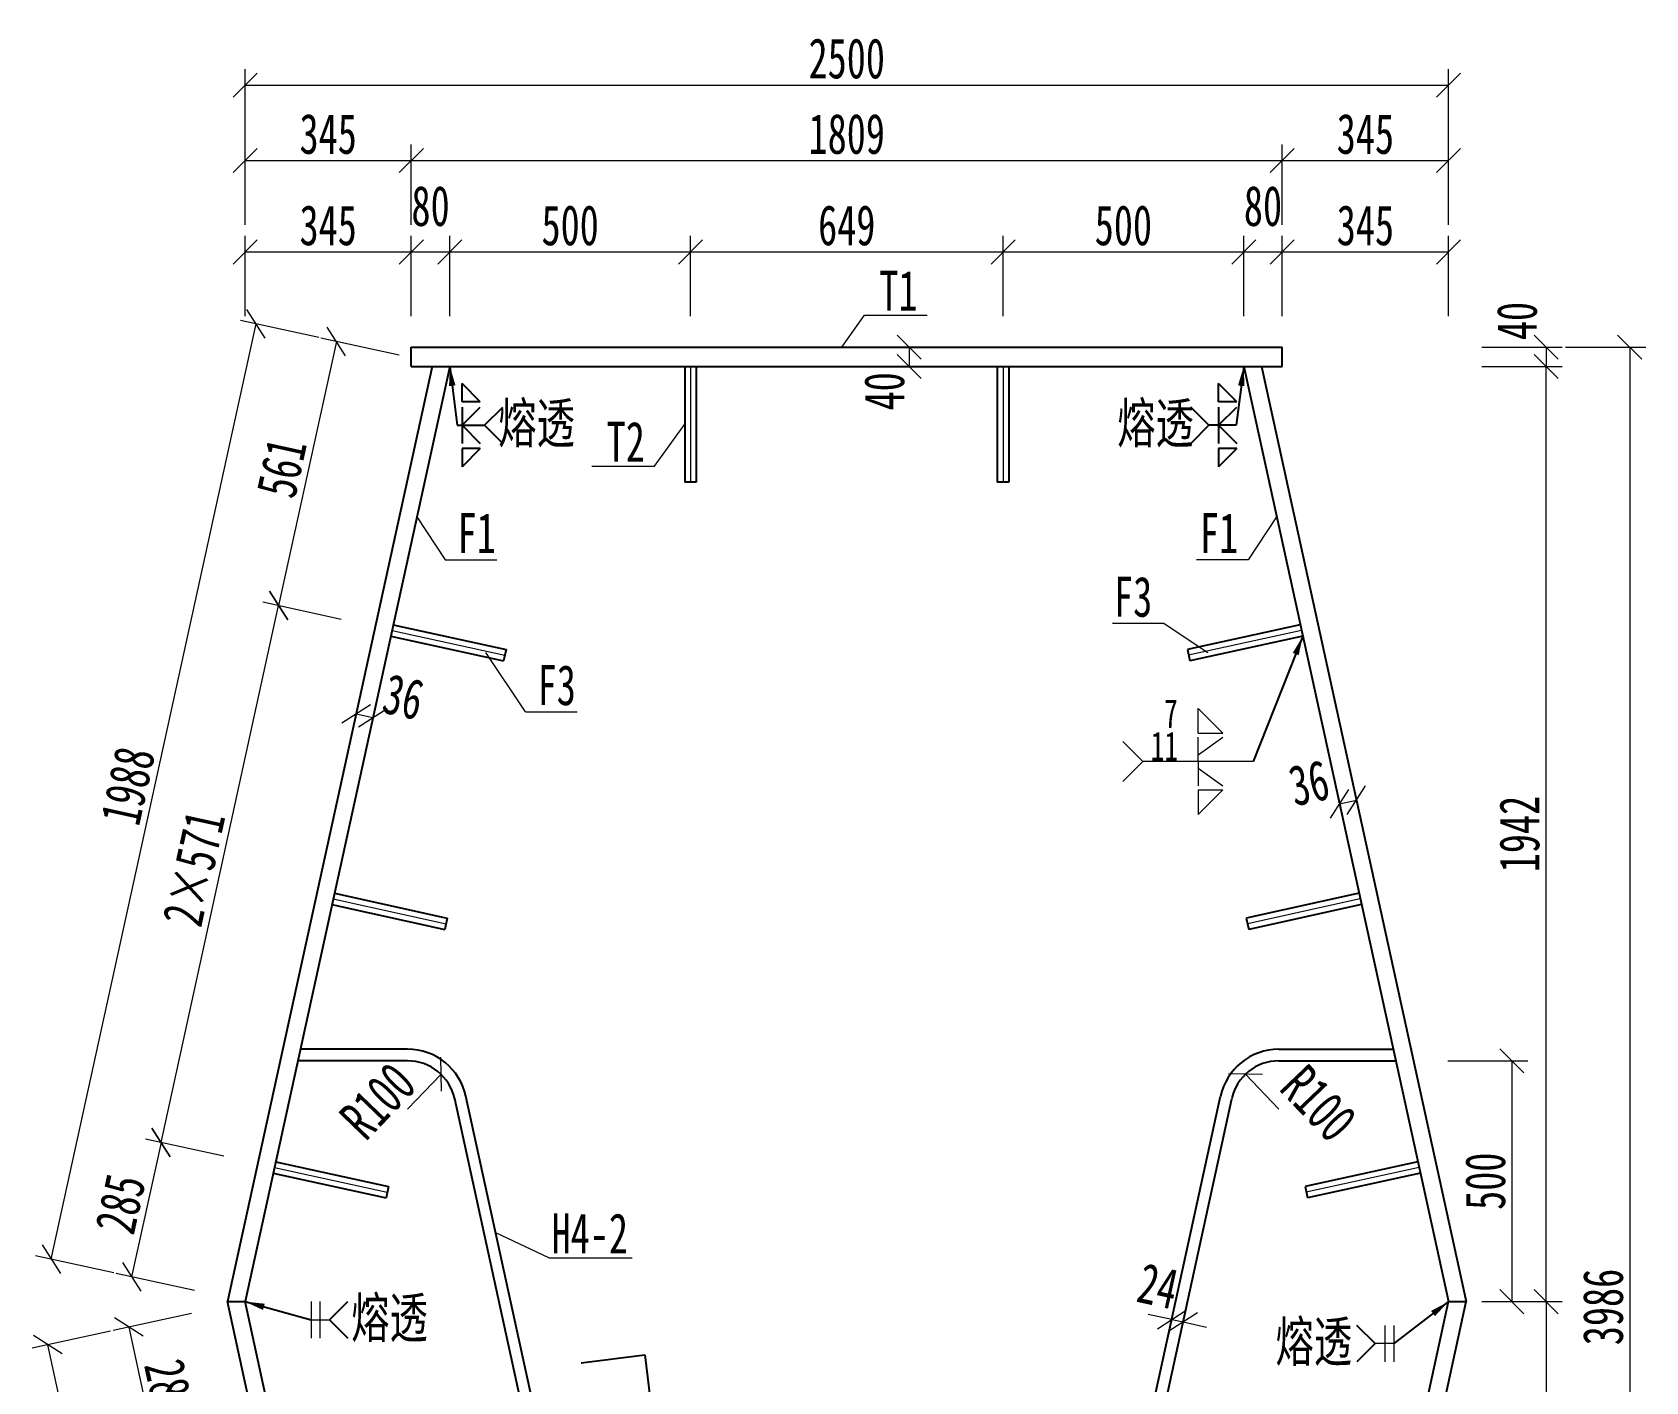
# Model space of a CAD drawing. Header units: millimetres. Extents: x -411717 to -116098, y 0 to 693159.
# Drawn here: x -170543 to -167191, y 363493 to 366294 of the extents above; entities that cross this region are included whole.
import ezdxf

# ---------------------------------------------------------------- set-up
doc = ezdxf.new("R2010")
doc.units = ezdxf.units.MM
doc.header["$LTSCALE"] = 2
doc.header["$PDMODE"] = 3
doc.header["$PDSIZE"] = -10
doc.layers.get('Defpoints').update_dxf_attribs({"color": 8, "lineweight": 9})
doc.layers.add('dim', color=3, linetype='Continuous')
doc.layers.add('焊缝', color=7, linetype='Continuous')
for name, color, linetype, lineweight in [('标注', 4, 'Continuous', 13), ('横隔板', 6, 'Continuous', 25), ('细实线', 4, 'Continuous', 15), ('钢板粗线', 1, 'Continuous', 25)]:
    doc.layers.add(name, color=color, linetype=linetype, lineweight=lineweight)
doc.styles.add('111', font='仿宋_GB2312.ttf', dxfattribs={"width": 0.7})
doc.styles.get("Standard").update_dxf_attribs({"font": '仿宋_GB2312.ttf'})
doc.dimstyles.new('200', dxfattribs={"dimscale": 0, "dimtxt": 2.5, "dimasz": 1.5, "dimexe": 1, "dimexo": 1, "dimgap": 0.4, "dimtad": 1, "dimdec": 0, "dimdsep": 46, "dimtxsty": '111', "dimblk": 'OBLIQUE', "dimcen": 0, "dimclrd": 256, "dimclre": 256, "dimclrt": 256, "dimadec": 1, "dimazin": 2, "dimtfac": 1, "dimtdec": 0, "dimtmove": 2, "dimatfit": 3, "dimfxl": 4, "dimfxlon": 1, "dimtolj": 1, "dimlwd": -1, "dimlwe": -1, "dimarcsym": 0})
doc.dimstyles.new('MSteel_1.0_1.0', dxfattribs={"dimtxt": 3, "dimasz": 1.2, "dimexe": 1, "dimexo": 1, "dimgap": 1, "dimtad": 3, "dimtoh": 1, "dimdec": 0, "dimzin": 0, "dimdsep": 46, "dimtxsty": 'Standard', "dimblk": 'ARCHTICK', "dimcen": 0.09, "dimclrd": 3, "dimclre": 3, "dimadec": 0, "dimazin": 0, "dimtfac": 1, "dimtdec": 4, "dimtofl": 0, "dimtmove": 0, "dimatfit": 3, "dimfxl": 1, "dimtolj": 1, "dimtzin": 0, "dimarcsym": 0})

# ---------------------------------------------------------------- blocks, each defined once
blk = doc.blocks.new('_Oblique')
at = {"color": 0, "linetype": 'ByBlock', "lineweight": -2}
blk.add_line((-0.5, -0.5), (0.5, 0.5), dxfattribs=at)
blk = doc.blocks.new('*D189')
at = {"layer": 'Defpoints', "color": 0, "transparency": 16777216}
for p in [(-169859.1, 364929.8), (-169823.9, 364922.1), (-169870.2, 364879)]:
    blk.add_point(p, dxfattribs=at)
at = {"layer": '标注', "transparency": 16777216}
for p, q in [((-169866.2, 364897.2), (-169877.4, 364846.4)), ((-169831.1, 364889.5), (-169842.2, 364838.7)), ((-169835.1, 364871.3), (-169870.2, 364879))]:
    blk.add_line(p, q, dxfattribs=at)
at = {"layer": '标注', "transparency": 16777216, "xscale": 49.99999999999991, "yscale": 49.99999999999991, "zscale": 49.99999999999991}
for p, rotation in [((-169870.2, 364879), 167.6437128346999), ((-169835.1, 364871.3), 347.6437128346999)]:
    blk.add_blockref('_Oblique', p, dxfattribs=dict(at, rotation=rotation))
at = {"layer": '标注', "transparency": 16777216, "insert": (-169771.9, 364914.4), "char_height": 83.33, "attachment_point": 5, "rotation": 347.6437, "style": '111'}
blk.add_mtext('\\A1;36', dxfattribs=at)
blk = doc.blocks.new('*D190')
at = {"layer": 'Defpoints', "color": 0, "transparency": 16777216}
for p in [(-168770.1, 365640.7), (-168770.1, 365600.7), (-168721.1, 365600.7)]:
    blk.add_point(p, dxfattribs=at)
at = {"layer": '标注', "transparency": 16777216}
for p, q in [((-168736.7, 365640.7), (-168687.8, 365640.7)), ((-168721.1, 365640.7), (-168721.1, 365600.7)), ((-168736.7, 365600.7), (-168687.8, 365600.7))]:
    blk.add_line(p, q, dxfattribs=at)
at = {"layer": '标注', "transparency": 16777216, "xscale": 49.99999999999991, "yscale": 49.99999999999991, "zscale": 49.99999999999991}
for p, rotation in [((-168721.1, 365640.7), 90), ((-168721.1, 365600.7), 270)]:
    blk.add_blockref('_Oblique', p, dxfattribs=dict(at, rotation=rotation))
at = {"layer": '标注', "transparency": 16777216, "insert": (-168772.4, 365549), "char_height": 83.33, "attachment_point": 5, "rotation": 90, "style": '111'}
blk.add_mtext('\\A1;40', dxfattribs=at)
blk = doc.blocks.new('*D543')
at = {"layer": 'Defpoints', "color": 0, "transparency": 16777216}
for p in [(-167838.2, 364743.3), (-167803.1, 364751), (-167791.9, 364700.3)]:
    blk.add_point(p, dxfattribs=at)
at = {"layer": '标注', "transparency": 16777216}
for p, q in [((-167831.1, 364710.8), (-167820, 364660)), ((-167827.1, 364692.6), (-167791.9, 364700.3)), ((-167795.9, 364718.5), (-167784.8, 364667.7))]:
    blk.add_line(p, q, dxfattribs=at)
at = {"layer": '标注', "transparency": 16777216, "xscale": 49.99999999999991, "yscale": 49.99999999999991, "zscale": 49.99999999999991}
for p, rotation in [((-167827.1, 364692.6), 192.3562871653001), ((-167791.9, 364700.3), 12.35628716530011)]:
    blk.add_blockref('_Oblique', p, dxfattribs=dict(at, rotation=rotation))
at = {"layer": '标注', "transparency": 16777216, "insert": (-167890.3, 364735.6), "char_height": 83.33, "attachment_point": 5, "rotation": 12.3563, "style": '111'}
blk.add_mtext('\\A1;36', dxfattribs=at)
blk = doc.blocks.new('*D544')
at = {"layer": 'Defpoints', "color": 0, "transparency": 16777216}
for p in [(-169755.3, 365838.3), (-169755.3, 365600.7), (-170100.7, 363658.9)]:
    blk.add_point(p, dxfattribs=at)
at = {"layer": '标注', "transparency": 16777216}
for p, q in [((-170100.7, 365705), (-170100.7, 365871.7)), ((-169755.3, 365705), (-169755.3, 365871.7)), ((-170100.7, 365838.3), (-169755.3, 365838.3))]:
    blk.add_line(p, q, dxfattribs=at)
at = {"layer": '标注', "transparency": 16777216, "xscale": 49.99999999999991, "yscale": 49.99999999999991, "zscale": 49.99999999999991, "rotation": 180}
blk.add_blockref('_Oblique', (-170100.7, 365838.3), dxfattribs=at)
at = {"layer": '标注', "transparency": 16777216, "xscale": 49.99999999999991, "yscale": 49.99999999999991, "zscale": 49.99999999999991}
blk.add_blockref('_Oblique', (-169755.3, 365838.3), dxfattribs=at)
at = {"layer": '标注', "transparency": 16777216, "insert": (-169928, 365893.3), "char_height": 83.33, "attachment_point": 5, "style": '111'}
blk.add_mtext('\\A1;345', dxfattribs=at)
blk = doc.blocks.new('*D545')
at = {"layer": 'Defpoints', "color": 0, "transparency": 16777216}
for p in [(-169675.3, 365838.3), (-169755.3, 365600.7), (-169675.3, 365600.7)]:
    blk.add_point(p, dxfattribs=at)
at = {"layer": '标注', "transparency": 16777216}
for p, q in [((-169755.3, 365705), (-169755.3, 365871.7)), ((-169675.3, 365705), (-169675.3, 365871.7)), ((-169755.3, 365838.3), (-169675.3, 365838.3))]:
    blk.add_line(p, q, dxfattribs=at)
at = {"layer": '标注', "transparency": 16777216, "xscale": 49.99999999999991, "yscale": 49.99999999999991, "zscale": 49.99999999999991, "rotation": 180}
blk.add_blockref('_Oblique', (-169755.3, 365838.3), dxfattribs=at)
at = {"layer": '标注', "transparency": 16777216, "xscale": 49.99999999999991, "yscale": 49.99999999999991, "zscale": 49.99999999999991}
blk.add_blockref('_Oblique', (-169675.3, 365838.3), dxfattribs=at)
at = {"layer": '标注', "transparency": 16777216, "insert": (-169715.3, 365933.3), "char_height": 83.33, "attachment_point": 5, "style": '111'}
blk.add_mtext('\\A1;80', dxfattribs=at)
blk = doc.blocks.new('*D546')
at = {"layer": 'Defpoints', "color": 0, "transparency": 16777216}
for p in [(-169175.3, 365838.3), (-169675.3, 365600.7), (-169175.3, 365600.7)]:
    blk.add_point(p, dxfattribs=at)
at = {"layer": '标注', "transparency": 16777216}
for p, q in [((-169675.3, 365705), (-169675.3, 365871.7)), ((-169175.3, 365705), (-169175.3, 365871.7)), ((-169675.3, 365838.3), (-169175.3, 365838.3))]:
    blk.add_line(p, q, dxfattribs=at)
at = {"layer": '标注', "transparency": 16777216, "xscale": 49.99999999999991, "yscale": 49.99999999999991, "zscale": 49.99999999999991, "rotation": 180}
blk.add_blockref('_Oblique', (-169675.3, 365838.3), dxfattribs=at)
at = {"layer": '标注', "transparency": 16777216, "xscale": 49.99999999999991, "yscale": 49.99999999999991, "zscale": 49.99999999999991}
blk.add_blockref('_Oblique', (-169175.3, 365838.3), dxfattribs=at)
at = {"layer": '标注', "transparency": 16777216, "insert": (-169425.3, 365893.3), "char_height": 83.33, "attachment_point": 5, "style": '111'}
blk.add_mtext('\\A1;500', dxfattribs=at)
blk = doc.blocks.new('*D547')
at = {"layer": 'Defpoints', "color": 0, "transparency": 16777216}
for p in [(-168526, 365838.3), (-169175.3, 365600.7), (-168526, 365600.7)]:
    blk.add_point(p, dxfattribs=at)
at = {"layer": '标注', "transparency": 16777216}
for p, q in [((-169175.3, 365705), (-169175.3, 365871.7)), ((-168526, 365705), (-168526, 365871.7)), ((-169175.3, 365838.3), (-168526, 365838.3))]:
    blk.add_line(p, q, dxfattribs=at)
at = {"layer": '标注', "transparency": 16777216, "xscale": 49.99999999999991, "yscale": 49.99999999999991, "zscale": 49.99999999999991, "rotation": 180}
blk.add_blockref('_Oblique', (-169175.3, 365838.3), dxfattribs=at)
at = {"layer": '标注', "transparency": 16777216, "xscale": 49.99999999999991, "yscale": 49.99999999999991, "zscale": 49.99999999999991}
blk.add_blockref('_Oblique', (-168526, 365838.3), dxfattribs=at)
at = {"layer": '标注', "transparency": 16777216, "insert": (-168850.7, 365893.3), "char_height": 83.33, "attachment_point": 5, "style": '111'}
blk.add_mtext('\\A1;649', dxfattribs=at)
blk = doc.blocks.new('*D548')
at = {"layer": 'Defpoints', "color": 0, "transparency": 16777216}
for p in [(-168026, 365838.3), (-168526, 365600.7), (-168026, 365600.7)]:
    blk.add_point(p, dxfattribs=at)
at = {"layer": '标注', "transparency": 16777216}
for p, q in [((-168526, 365705), (-168526, 365871.7)), ((-168026, 365705), (-168026, 365871.7)), ((-168526, 365838.3), (-168026, 365838.3))]:
    blk.add_line(p, q, dxfattribs=at)
at = {"layer": '标注', "transparency": 16777216, "xscale": 49.99999999999991, "yscale": 49.99999999999991, "zscale": 49.99999999999991, "rotation": 180}
blk.add_blockref('_Oblique', (-168526, 365838.3), dxfattribs=at)
at = {"layer": '标注', "transparency": 16777216, "xscale": 49.99999999999991, "yscale": 49.99999999999991, "zscale": 49.99999999999991}
blk.add_blockref('_Oblique', (-168026, 365838.3), dxfattribs=at)
at = {"layer": '标注', "transparency": 16777216, "insert": (-168276, 365893.3), "char_height": 83.33, "attachment_point": 5, "style": '111'}
blk.add_mtext('\\A1;500', dxfattribs=at)
blk = doc.blocks.new('*D549')
at = {"layer": 'Defpoints', "color": 0, "transparency": 16777216}
for p in [(-167946, 365838.3), (-168026, 365600.7), (-167946, 365600.7)]:
    blk.add_point(p, dxfattribs=at)
at = {"layer": '标注', "transparency": 16777216}
for p, q in [((-168026, 365705), (-168026, 365871.7)), ((-167946, 365705), (-167946, 365871.7)), ((-168026, 365838.3), (-167946, 365838.3))]:
    blk.add_line(p, q, dxfattribs=at)
at = {"layer": '标注', "transparency": 16777216, "xscale": 49.99999999999991, "yscale": 49.99999999999991, "zscale": 49.99999999999991, "rotation": 180}
blk.add_blockref('_Oblique', (-168026, 365838.3), dxfattribs=at)
at = {"layer": '标注', "transparency": 16777216, "xscale": 49.99999999999991, "yscale": 49.99999999999991, "zscale": 49.99999999999991}
blk.add_blockref('_Oblique', (-167946, 365838.3), dxfattribs=at)
at = {"layer": '标注', "transparency": 16777216, "insert": (-167986, 365933.3), "char_height": 83.33, "attachment_point": 5, "style": '111'}
blk.add_mtext('\\A1;80', dxfattribs=at)
blk = doc.blocks.new('*D550')
at = {"layer": 'Defpoints', "color": 0, "transparency": 16777216}
for p in [(-167600.7, 365838.3), (-167946, 365600.7), (-167600.7, 363658.9)]:
    blk.add_point(p, dxfattribs=at)
at = {"layer": '标注', "transparency": 16777216}
for p, q in [((-167946, 365705), (-167946, 365871.7)), ((-167600.7, 365705), (-167600.7, 365871.7)), ((-167946, 365838.3), (-167600.7, 365838.3))]:
    blk.add_line(p, q, dxfattribs=at)
at = {"layer": '标注', "transparency": 16777216, "xscale": 49.99999999999991, "yscale": 49.99999999999991, "zscale": 49.99999999999991, "rotation": 180}
blk.add_blockref('_Oblique', (-167946, 365838.3), dxfattribs=at)
at = {"layer": '标注', "transparency": 16777216, "xscale": 49.99999999999991, "yscale": 49.99999999999991, "zscale": 49.99999999999991}
blk.add_blockref('_Oblique', (-167600.7, 365838.3), dxfattribs=at)
at = {"layer": '标注', "transparency": 16777216, "insert": (-167773.3, 365893.3), "char_height": 83.33, "attachment_point": 5, "style": '111'}
blk.add_mtext('\\A1;345', dxfattribs=at)
blk = doc.blocks.new('*D551')
at = {"layer": 'Defpoints', "color": 0, "transparency": 16777216}
for p in [(-167946, 366028), (-169755.3, 365640.7), (-167946, 365640.7)]:
    blk.add_point(p, dxfattribs=at)
at = {"layer": '标注', "transparency": 16777216}
for p, q in [((-169755.3, 365894.6), (-169755.3, 366061.3)), ((-167946, 365894.6), (-167946, 366061.3)), ((-169755.3, 366028), (-167946, 366028))]:
    blk.add_line(p, q, dxfattribs=at)
at = {"layer": '标注', "transparency": 16777216, "xscale": 49.99999999999991, "yscale": 49.99999999999991, "zscale": 49.99999999999991, "rotation": 180}
blk.add_blockref('_Oblique', (-169755.3, 366028), dxfattribs=at)
at = {"layer": '标注', "transparency": 16777216, "xscale": 49.99999999999991, "yscale": 49.99999999999991, "zscale": 49.99999999999991}
blk.add_blockref('_Oblique', (-167946, 366028), dxfattribs=at)
at = {"layer": '标注', "transparency": 16777216, "insert": (-168850.7, 366083), "char_height": 83.33, "attachment_point": 5, "style": '111'}
blk.add_mtext('\\A1;1809', dxfattribs=at)
blk = doc.blocks.new('*D552')
at = {"layer": 'Defpoints', "color": 0, "transparency": 16777216}
for p in [(-167600.7, 366184.7), (-170100.7, 363658.9), (-167600.7, 363658.9)]:
    blk.add_point(p, dxfattribs=at)
at = {"layer": '标注', "transparency": 16777216}
for p, q in [((-170100.7, 366051.4), (-170100.7, 366218.1)), ((-167600.7, 366051.4), (-167600.7, 366218.1)), ((-170100.7, 366184.7), (-167600.7, 366184.7))]:
    blk.add_line(p, q, dxfattribs=at)
at = {"layer": '标注', "transparency": 16777216, "xscale": 49.99999999999991, "yscale": 49.99999999999991, "zscale": 49.99999999999991, "rotation": 180}
blk.add_blockref('_Oblique', (-170100.7, 366184.7), dxfattribs=at)
at = {"layer": '标注', "transparency": 16777216, "xscale": 49.99999999999991, "yscale": 49.99999999999991, "zscale": 49.99999999999991}
blk.add_blockref('_Oblique', (-167600.7, 366184.7), dxfattribs=at)
at = {"layer": '标注', "transparency": 16777216, "insert": (-168850.7, 366239.7), "char_height": 83.33, "attachment_point": 5, "style": '111'}
blk.add_mtext('\\A1;2500', dxfattribs=at)
blk = doc.blocks.new('*D553')
at = {"layer": 'Defpoints', "color": 0, "transparency": 16777216}
for p in [(-169755.3, 366028), (-169755.3, 365790.4), (-170100.7, 363848.5)]:
    blk.add_point(p, dxfattribs=at)
at = {"layer": '标注', "transparency": 16777216}
for p, q in [((-170100.7, 365894.6), (-170100.7, 366061.3)), ((-169755.3, 365894.6), (-169755.3, 366061.3)), ((-170100.7, 366028), (-169755.3, 366028))]:
    blk.add_line(p, q, dxfattribs=at)
at = {"layer": '标注', "transparency": 16777216, "xscale": 49.99999999999991, "yscale": 49.99999999999991, "zscale": 49.99999999999991, "rotation": 180}
blk.add_blockref('_Oblique', (-170100.7, 366028), dxfattribs=at)
at = {"layer": '标注', "transparency": 16777216, "xscale": 49.99999999999991, "yscale": 49.99999999999991, "zscale": 49.99999999999991}
blk.add_blockref('_Oblique', (-169755.3, 366028), dxfattribs=at)
at = {"layer": '标注', "transparency": 16777216, "insert": (-169928, 366083), "char_height": 83.33, "attachment_point": 5, "style": '111'}
blk.add_mtext('\\A1;345', dxfattribs=at)
blk = doc.blocks.new('*D554')
at = {"layer": 'Defpoints', "color": 0, "transparency": 16777216}
for p in [(-169675.3, 365600.7), (-170031, 365104), (-169795.4, 365052.3)]:
    blk.add_point(p, dxfattribs=at)
at = {"layer": '标注', "transparency": 16777216}
for p, q in [((-169910.9, 365652.4), (-170031, 365104)), ((-169780.6, 365623.8), (-169943.4, 365659.5)), ((-169900.8, 365075.4), (-170063.6, 365111.1))]:
    blk.add_line(p, q, dxfattribs=at)
at = {"layer": '标注', "transparency": 16777216, "xscale": 49.99999999999991, "yscale": 49.99999999999991, "zscale": 49.99999999999991}
for p, rotation in [((-169910.9, 365652.4), 77.64371283470497), ((-170031, 365104), 257.643712834705)]:
    blk.add_blockref('_Oblique', p, dxfattribs=dict(at, rotation=rotation))
at = {"layer": '标注', "transparency": 16777216, "insert": (-170024.7, 365389.9), "char_height": 83.33, "attachment_point": 5, "rotation": 77.6437, "style": '111'}
blk.add_mtext('\\A1;561', dxfattribs=at)
blk = doc.blocks.new('*D555')
at = {"layer": 'Defpoints', "color": 0, "transparency": 16777216}
for p in [(-170031, 365104), (-169795.4, 365052.3), (-170039.6, 363937.6)]:
    blk.add_point(p, dxfattribs=at)
at = {"layer": '标注', "transparency": 16777216}
for p, q in [((-170275.2, 363989.2), (-170031, 365104)), ((-169900.8, 365075.4), (-170063.6, 365111.1)), ((-170145, 363960.7), (-170307.8, 363996.3))]:
    blk.add_line(p, q, dxfattribs=at)
at = {"layer": '标注', "transparency": 16777216, "xscale": 49.99999999999991, "yscale": 49.99999999999991, "zscale": 49.99999999999991}
for p, rotation in [((-170031, 365104), 77.64371283458323), ((-170275.2, 363989.2), 257.6437128345832)]:
    blk.add_blockref('_Oblique', p, dxfattribs=dict(at, rotation=rotation))
at = {"layer": '标注', "transparency": 16777216, "insert": (-170206.9, 364558.3), "char_height": 83.33, "attachment_point": 5, "rotation": 77.6437, "style": '111'}
blk.add_mtext('\\A1;2×571', dxfattribs=at)
blk = doc.blocks.new('*D556')
at = {"layer": 'Defpoints', "color": 0, "transparency": 16777216}
for p in [(-170039.6, 363937.6), (-170336.3, 363710.5), (-170100.7, 363658.9)]:
    blk.add_point(p, dxfattribs=at)
at = {"layer": '标注', "transparency": 16777216}
for p, q in [((-170275.2, 363989.2), (-170336.3, 363710.5)), ((-170145, 363960.7), (-170307.8, 363996.3)), ((-170206, 363682), (-170368.8, 363717.6))]:
    blk.add_line(p, q, dxfattribs=at)
at = {"layer": '标注', "transparency": 16777216, "xscale": 49.99999999999991, "yscale": 49.99999999999991, "zscale": 49.99999999999991}
for p, rotation in [((-170275.2, 363989.2), 77.64371283425956), ((-170336.3, 363710.5), 257.6437128342596)]:
    blk.add_blockref('_Oblique', p, dxfattribs=dict(at, rotation=rotation))
at = {"layer": '标注', "transparency": 16777216, "insert": (-170359.5, 363861.6), "char_height": 83.33, "attachment_point": 5, "rotation": 77.6437, "style": '111'}
blk.add_mtext('\\A1;285', dxfattribs=at)
blk = doc.blocks.new('*D557')
at = {"layer": 'Defpoints', "color": 0, "transparency": 16777216}
for p in [(-170100.7, 363658.9), (-170039.6, 363379.6), (-170281.4, 363326.8)]:
    blk.add_point(p, dxfattribs=at)
at = {"layer": '标注', "transparency": 16777216}
for p, q in [((-170212.1, 363634.5), (-170375, 363599)), ((-170342.4, 363606.1), (-170281.4, 363326.8)), ((-170151.1, 363355.2), (-170313.9, 363319.7))]:
    blk.add_line(p, q, dxfattribs=at)
at = {"layer": '标注', "transparency": 16777216, "xscale": 49.99999999999991, "yscale": 49.99999999999991, "zscale": 49.99999999999991}
for p, rotation in [((-170342.4, 363606.1), 102.3216669533627), ((-170281.4, 363326.8), 282.3216669533627)]:
    blk.add_blockref('_Oblique', p, dxfattribs=dict(at, rotation=rotation))
at = {"layer": '标注', "transparency": 16777216, "insert": (-170258.1, 363478.2), "char_height": 83.33, "attachment_point": 5, "rotation": 282.3217, "style": '111'}
blk.add_mtext('\\A1;286', dxfattribs=at)
blk = doc.blocks.new('*D560')
at = {"layer": 'Defpoints', "color": 0, "transparency": 16777216}
for p in [(-170100.7, 363658.9), (-170510.2, 363569.4), (-169671.6, 361694.8)]:
    blk.add_point(p, dxfattribs=at)
at = {"layer": '标注', "transparency": 16777216}
for p, q in [((-170379.9, 363597.9), (-170542.8, 363562.3)), ((-170081.2, 361605.4), (-170510.2, 363569.4)), ((-169950.9, 361633.8), (-170113.7, 361598.3))]:
    blk.add_line(p, q, dxfattribs=at)
at = {"layer": '标注', "transparency": 16777216, "xscale": 49.99999999999991, "yscale": 49.99999999999991, "zscale": 49.99999999999991}
for p, rotation in [((-170510.2, 363569.4), 102.321666951819), ((-170081.2, 361605.4), 282.321666951819)]:
    blk.add_blockref('_Oblique', p, dxfattribs=dict(at, rotation=rotation))
at = {"layer": '标注', "transparency": 16777216, "insert": (-170242, 362599.1), "char_height": 83.33, "attachment_point": 5, "rotation": 282.3217, "style": '111'}
blk.add_mtext('\\A1;2010', dxfattribs=at)
blk = doc.blocks.new('*D561')
at = {"layer": 'Defpoints', "color": 0, "transparency": 16777216}
for p in [(-170077.9, 365688.9), (-169675.3, 365600.7), (-170100.7, 363658.9)]:
    blk.add_point(p, dxfattribs=at)
at = {"layer": '标注', "transparency": 16777216}
for p, q in [((-169947.6, 365660.4), (-170110.4, 365696.1)), ((-170503.2, 363747.1), (-170077.9, 365688.9)), ((-170373, 363718.5), (-170535.8, 363754.2))]:
    blk.add_line(p, q, dxfattribs=at)
at = {"layer": '标注', "transparency": 16777216, "xscale": 49.99999999999991, "yscale": 49.99999999999991, "zscale": 49.99999999999991}
for p, rotation in [((-170077.9, 365688.9), 77.64371283462405), ((-170503.2, 363747.1), 257.643712834624)]:
    blk.add_blockref('_Oblique', p, dxfattribs=dict(at, rotation=rotation))
at = {"layer": '标注', "transparency": 16777216, "insert": (-170344.3, 364729.8), "char_height": 83.33, "attachment_point": 5, "rotation": 77.6437, "style": '111'}
blk.add_mtext('\\A1;1988', dxfattribs=at)
blk = doc.blocks.new('*D565')
at = {"layer": 'Defpoints', "color": 0, "transparency": 16777216}
for p in [(-168165.4, 363668.1), (-168142, 363662.9), (-168152.1, 363616.7)]:
    blk.add_point(p, dxfattribs=at)
at = {"layer": '标注', "transparency": 16777216}
for p, q in [((-168175.5, 363621.9), (-168224.3, 363632.5)), ((-168172.5, 363635.5), (-168182.6, 363589.3)), ((-168175.5, 363621.9), (-168152.1, 363616.7)), ((-168149.1, 363630.4), (-168159.2, 363584.2)), ((-168152.1, 363616.7), (-168103.2, 363606.1))]:
    blk.add_line(p, q, dxfattribs=at)
at = {"layer": '标注', "transparency": 16777216, "xscale": 49.99999999999991, "yscale": 49.99999999999991, "zscale": 49.99999999999991}
for p, rotation in [((-168175.5, 363621.9), 347.678333048332), ((-168152.1, 363616.7), 167.678333048332)]:
    blk.add_blockref('_Oblique', p, dxfattribs=dict(at, rotation=rotation))
at = {"layer": '标注', "transparency": 16777216, "insert": (-168204.2, 363691.7), "char_height": 83.33, "attachment_point": 5, "rotation": 347.6783, "style": '111'}
blk.add_mtext('\\A1;24', dxfattribs=at)
blk = doc.blocks.new('*D566')
at = {"layer": 'Defpoints', "color": 0, "transparency": 16777216}
for p in [(-167714.1, 364158.9), (-167563.8, 363658.9), (-167468.9, 363658.9)]:
    blk.add_point(p, dxfattribs=at)
at = {"layer": '标注', "transparency": 16777216}
for p, q in [((-167602.2, 364158.9), (-167435.6, 364158.9)), ((-167468.9, 364158.9), (-167468.9, 363658.9)), ((-167530.5, 363658.9), (-167435.6, 363658.9))]:
    blk.add_line(p, q, dxfattribs=at)
at = {"layer": '标注', "transparency": 16777216, "xscale": 49.99999999999991, "yscale": 49.99999999999991, "zscale": 49.99999999999991}
for p, rotation in [((-167468.9, 364158.9), 90), ((-167468.9, 363658.9), 270)]:
    blk.add_blockref('_Oblique', p, dxfattribs=dict(at, rotation=rotation))
at = {"layer": '标注', "transparency": 16777216, "insert": (-167523.9, 363908.9), "char_height": 83.33, "attachment_point": 5, "rotation": 90, "style": '111'}
blk.add_mtext('\\A1;500', dxfattribs=at)
blk = doc.blocks.new('*D574')
at = {"layer": 'Defpoints', "color": 0, "transparency": 16777216}
for p in [(-168026, 365600.7), (-167397.9, 365600.7), (-167600.7, 363658.9)]:
    blk.add_point(p, dxfattribs=at)
at = {"layer": '标注', "transparency": 16777216}
for p, q in [((-167531.3, 365600.7), (-167364.6, 365600.7)), ((-167397.9, 363658.9), (-167397.9, 365600.7)), ((-167531.3, 363658.9), (-167364.6, 363658.9))]:
    blk.add_line(p, q, dxfattribs=at)
at = {"layer": '标注', "transparency": 16777216, "xscale": 49.99999999999991, "yscale": 49.99999999999991, "zscale": 49.99999999999991}
for p, rotation in [((-167397.9, 365600.7), 90), ((-167397.9, 363658.9), 270)]:
    blk.add_blockref('_Oblique', p, dxfattribs=dict(at, rotation=rotation))
at = {"layer": '标注', "transparency": 16777216, "insert": (-167452.9, 364629.8), "char_height": 83.33, "attachment_point": 5, "rotation": 90, "style": '111'}
blk.add_mtext('\\A1;1942', dxfattribs=at)
blk = doc.blocks.new('*D575')
at = {"layer": 'Defpoints', "color": 0, "transparency": 16777216}
for p in [(-167946, 365640.7), (-167946, 365600.7), (-167397.9, 365600.7)]:
    blk.add_point(p, dxfattribs=at)
at = {"layer": '标注', "transparency": 16777216}
for p, q in [((-167531.3, 365640.7), (-167364.6, 365640.7)), ((-167397.9, 365640.7), (-167397.9, 365600.7)), ((-167531.3, 365600.7), (-167364.6, 365600.7))]:
    blk.add_line(p, q, dxfattribs=at)
at = {"layer": '标注', "transparency": 16777216, "xscale": 49.99999999999991, "yscale": 49.99999999999991, "zscale": 49.99999999999991}
for p, rotation in [((-167397.9, 365640.7), 90), ((-167397.9, 365600.7), 270)]:
    blk.add_blockref('_Oblique', p, dxfattribs=dict(at, rotation=rotation))
at = {"layer": '标注', "transparency": 16777216, "insert": (-167458.1, 365694.9), "char_height": 83.33, "attachment_point": 5, "rotation": 90, "style": '111'}
blk.add_mtext('\\A1;40', dxfattribs=at)
blk = doc.blocks.new('*D576')
at = {"layer": 'Defpoints', "color": 0, "transparency": 16777216}
for p in [(-167600.7, 363658.9), (-168029.7, 361694.8), (-167397.9, 361694.8)]:
    blk.add_point(p, dxfattribs=at)
at = {"layer": '标注', "transparency": 16777216}
for p, q in [((-167531.3, 363658.9), (-167364.6, 363658.9)), ((-167397.9, 363658.9), (-167397.9, 361694.8)), ((-167531.3, 361694.8), (-167364.6, 361694.8))]:
    blk.add_line(p, q, dxfattribs=at)
at = {"layer": '标注', "transparency": 16777216, "xscale": 49.99999999999991, "yscale": 49.99999999999991, "zscale": 49.99999999999991}
for p, rotation in [((-167397.9, 363658.9), 90), ((-167397.9, 361694.8), 270)]:
    blk.add_blockref('_Oblique', p, dxfattribs=dict(at, rotation=rotation))
at = {"layer": '标注', "transparency": 16777216, "insert": (-167452.9, 362676.9), "char_height": 83.33, "attachment_point": 5, "rotation": 90, "style": '111'}
blk.add_mtext('\\A1;1964', dxfattribs=at)
blk = doc.blocks.new('*D829')
at = {"layer": 'Defpoints', "color": 0, "transparency": 16777216}
for p in [(-169693.6, 364131), (-169762.9, 364058.9)]:
    blk.add_point(p, dxfattribs=at)
at = {"layer": '标注', "transparency": 16777216}
blk.add_line((-169762.9, 364058.9), (-169693.6, 364131), dxfattribs=at)
at = {"layer": '标注', "transparency": 16777216, "xscale": 50.00000000000007, "yscale": 50.00000000000007, "zscale": 50.00000000000007, "rotation": 46.15743206827623}
blk.add_blockref('_Oblique', (-169693.6, 364131), dxfattribs=at)
at = {"layer": '标注', "transparency": 16777216, "insert": (-169824.9, 364075.5), "char_height": 83.33, "attachment_point": 5, "rotation": 46.1574, "style": '111'}
blk.add_mtext('\\A1;R100', dxfattribs=at)
blk = doc.blocks.new('*D830')
at = {"layer": 'Defpoints', "color": 0, "transparency": 16777216}
for p in [(-168022.2, 364131.2), (-167953.1, 364058.9)]:
    blk.add_point(p, dxfattribs=at)
at = {"layer": '标注', "transparency": 16777216}
blk.add_line((-167953.1, 364058.9), (-168022.2, 364131.2), dxfattribs=at)
at = {"layer": '标注', "transparency": 16777216, "xscale": 50.00000000000007, "yscale": 50.00000000000007, "zscale": 50.00000000000007, "rotation": 133.6838645661144}
blk.add_blockref('_Oblique', (-168022.2, 364131.2), dxfattribs=at)
at = {"layer": '标注', "transparency": 16777216, "insert": (-167870.5, 364070.5), "char_height": 83.33, "attachment_point": 5, "rotation": 313.6839, "style": '111'}
blk.add_mtext('\\A1;R100', dxfattribs=at)
blk = doc.blocks.new('*D853')
at = {"layer": 'Defpoints', "color": 0, "transparency": 16777216}
for p in [(-167531.3, 365640.7), (-167364.6, 361654.8), (-167224.2, 361654.8)]:
    blk.add_point(p, dxfattribs=at)
at = {"layer": '标注', "transparency": 16777216}
for p, q in [((-167357.5, 365640.7), (-167190.8, 365640.7)), ((-167224.2, 365640.7), (-167224.2, 361654.8)), ((-167331.3, 361654.8), (-167190.8, 361654.8))]:
    blk.add_line(p, q, dxfattribs=at)
at = {"layer": '标注', "transparency": 16777216, "xscale": 50.00000000000007, "yscale": 50.00000000000007, "zscale": 50.00000000000007}
for p, rotation in [((-167224.2, 365640.7), 90), ((-167224.2, 361654.8), 270)]:
    blk.add_blockref('_Oblique', p, dxfattribs=dict(at, rotation=rotation))
at = {"layer": '标注', "transparency": 16777216, "insert": (-167279.2, 363647.8), "char_height": 83.33, "attachment_point": 5, "rotation": 90, "style": '111'}
blk.add_mtext('\\A1;3986', dxfattribs=at)
blk = doc.blocks.new('_ArchTick')
at = {"color": 0, "linetype": 'ByBlock', "const_width": 0.15}
blk.add_lwpolyline([(-0.5, -0.5), (0.5, 0.5)], dxfattribs=at)
blk = doc.blocks.new('*D1022')
at = {"layer": 'Defpoints', "color": 0, "transparency": 16777216}
for p in [(-167600.7, 366028), (-167946, 365790.4), (-167600.7, 363848.5)]:
    blk.add_point(p, dxfattribs=at)
at = {"layer": '标注', "transparency": 16777216}
for p, q in [((-167946, 365894.6), (-167946, 366061.3)), ((-167600.7, 365894.6), (-167600.7, 366061.3)), ((-167946, 366028), (-167600.7, 366028))]:
    blk.add_line(p, q, dxfattribs=at)
at = {"layer": '标注', "transparency": 16777216, "xscale": 49.99999999999991, "yscale": 49.99999999999991, "zscale": 49.99999999999991, "rotation": 180}
blk.add_blockref('_Oblique', (-167946, 366028), dxfattribs=at)
at = {"layer": '标注', "transparency": 16777216, "xscale": 49.99999999999991, "yscale": 49.99999999999991, "zscale": 49.99999999999991}
blk.add_blockref('_Oblique', (-167600.7, 366028), dxfattribs=at)
at = {"layer": '标注', "transparency": 16777216, "insert": (-167773.3, 366083), "char_height": 83.33, "attachment_point": 5, "style": '111'}
blk.add_mtext('\\A1;345', dxfattribs=at)
blk = doc.blocks.new('剖面箭头')
at = {"layer": '钢板粗线', "ltscale": 10}
h = blk.add_hatch(dxfattribs=at)
h.set_pattern_fill('ANSI31', color=256, style=0)
h.set_pattern_definition([(45, (-182.99888, -777.8594), (-0.088388348, 0.088388348), [])])
h.paths.add_polyline_path([(6, -3), (3.15, -3), (3, -3.6)])
for p, q in [((0, 0), (0, -3)), ((0, -3), (6, -3)), ((6, -3), (3, -3.6)), ((3, -3.6), (3.15, -3))]:
    blk.add_line(p, q, dxfattribs=at)

msp = doc.modelspace()

# ---------------------------------------------------------------- linework, layer by layer
at = {"layer": 'Defpoints'}
for p, q in [((-169175.3, 365600.7), (-169175.3, 365360.7)), ((-168526, 365600.7), (-168526, 365360.7)), ((-169795.4, 365052.3), (-169561, 365001)), ((-167905.9, 365052.3), (-168140.4, 365001)), ((-169917.5, 364495), (-169683.1, 364443.6)), ((-167783.8, 364495), (-168018.2, 364443.6)), ((-170039.6, 363937.6), (-169805.2, 363886.2)), ((-167661.7, 363937.6), (-167896.1, 363886.2))]:
    msp.add_line(p, q, dxfattribs=at)
at = {"layer": '标注'}
for p, q in [((-169963.7, 363658.9), (-169963.7, 363583.3)), ((-169945.1, 363658.9), (-169945.1, 363583.3)), ((-169963.7, 363621.1), (-169925.3, 363621.1)), ((-167733.1, 363609.6), (-167733.1, 363534)), ((-167714.5, 363609.6), (-167714.5, 363534)), ((-167714.5, 363571.8), (-167752.9, 363571.8))]:
    msp.add_line(p, q, dxfattribs=at)
at = {"layer": '横隔板', "color": 2, "ltscale": 550}
for p, q in [((-169755.3, 365640.7), (-167946, 365640.7)), ((-169755.3, 365600.7), (-169755.3, 365640.7)), ((-167946, 365600.7), (-167946, 365640.7)), ((-169712.1, 365600.7), (-170137.5, 363658.9)), ((-169675.3, 365600.7), (-170100.7, 363658.9)), ((-169755.3, 365600.7), (-167946, 365600.7)), ((-168026, 365600.7), (-167600.7, 363658.9)), ((-167989.2, 365600.7), (-167563.8, 363658.9)), ((-169762.9, 364158.9), (-169991.1, 364158.9)), ((-169762.9, 364182.9), (-169985.9, 364182.9)), ((-167953.1, 364182.9), (-167715.4, 364182.9)), ((-167953.1, 364158.9), (-167710.2, 364158.9)), ((-169342.9, 362717.3), (-169641.8, 364085.3)), ((-168342.2, 362858.5), (-168074.3, 364085.3)), ((-169366.4, 362712.1), (-169665.2, 364080.2)), ((-168318.8, 362853.4), (-168050.8, 364080.2)), ((-170137.8, 363658.9), (-170100.7, 363658.9)), ((-169708.5, 361694.8), (-170137.5, 363658.9)), ((-169671.6, 361694.8), (-170100.7, 363658.9)), ((-168029.7, 361694.8), (-167600.7, 363658.9)), ((-167992.8, 361694.8), (-167563.8, 363658.9)), ((-167600.7, 363658.9), (-167563.8, 363658.9))]:
    msp.add_line(p, q, dxfattribs=at)
for centre, radius, start, end in [((-169762.9, 364058.9), 124, 12.3217, 90), ((-169762.9, 364058.9), 100, 12.3217, 90), ((-167953.1, 364058.9), 124, 90, 167.6783), ((-167953.1, 364058.9), 100, 90, 167.6783)]:
    msp.add_arc(centre, radius, start, end, dxfattribs=at)
at = {"layer": '焊缝', "color": 4}
for p, q in [((-169675.3, 365600.7), (-169659.8, 365478.6)), ((-168026, 365600.7), (-168041.5, 365478.6)), ((-169612.1, 365527.2), (-169649.9, 365565)), ((-169649.9, 365527.2), (-169649.9, 365565)), ((-168040.4, 365527.2), (-168078.2, 365565)), ((-168078.2, 365527.2), (-168078.2, 365565)), ((-169612.1, 365527.2), (-169649.9, 365527.2)), ((-168040.4, 365527.2), (-168078.2, 365527.2)), ((-169649.9, 365478.6), (-169612.1, 365516.4)), ((-169649.9, 365516.4), (-169649.9, 365440.8)), ((-169603.1, 365478.6), (-169565.3, 365516.4)), ((-168098.3, 365478.6), (-168136.1, 365516.4)), ((-168078.2, 365478.6), (-168040.4, 365516.4)), ((-168078.2, 365516.4), (-168078.2, 365440.8)), ((-169659.8, 365478.6), (-169603.1, 365478.6)), ((-169649.9, 365478.6), (-169612.1, 365440.8)), ((-169603.1, 365478.6), (-169565.3, 365440.8)), ((-168098.3, 365478.6), (-168136.1, 365440.8)), ((-168041.5, 365478.6), (-168098.3, 365478.6)), ((-168078.2, 365478.6), (-168040.4, 365440.8)), ((-169612.1, 365430), (-169649.9, 365430)), ((-169649.9, 365430), (-169649.9, 365392.2)), ((-169612.1, 365430), (-169649.9, 365392.2)), ((-168040.4, 365430), (-168078.2, 365430)), ((-168078.2, 365430), (-168078.2, 365392.2)), ((-168040.4, 365430), (-168078.2, 365392.2)), ((-170100.7, 363658.9), (-169963.7, 363621.1)), ((-169925.3, 363621.1), (-169887.5, 363658.9)), ((-167600.7, 363658.9), (-167714.5, 363571.8)), ((-169925.3, 363621.1), (-169887.5, 363583.3)), ((-167752.9, 363571.8), (-167790.7, 363609.6)), ((-167752.9, 363571.8), (-167790.7, 363534))]:
    msp.add_line(p, q, dxfattribs=at)
for points in [[(-169676.9, 365559.7), (-169663.5, 365561.4), (-169675.3, 365600.7)], [(-168024.4, 365559.7), (-168037.8, 365561.4), (-168026, 365600.7)], [(-170063.4, 363641.6), (-170059.8, 363654.6), (-170100.7, 363658.9)], [(-167628.7, 363628.9), (-167636.9, 363639.6), (-167600.7, 363658.9)]]:
    msp.add_solid(points, dxfattribs=at)
at = {"layer": '细实线'}
for p, q in [((-168861.2, 365640.7), (-168813.5, 365707)), ((-168813.5, 365707), (-168683.6, 365707)), ((-169250.2, 365393.4), (-169187.3, 365480.7)), ((-169380, 365393.4), (-169250.2, 365393.4)), ((-169743.7, 365288.3), (-169684.7, 365198.9)), ((-167957.6, 365288.3), (-168016.6, 365198.9)), ((-169684.7, 365198.9), (-169577.4, 365198.9)), ((-168016.6, 365198.9), (-168123.9, 365198.9)), ((-168191.3, 365066.8), (-168298.6, 365066.8)), ((-168191.3, 365066.8), (-168100.7, 365006.7)), ((-169518.4, 364883.3), (-169600.6, 365006.7)), ((-168120.7, 364839.3), (-168120.7, 364890.6)), ((-168069.4, 364839.3), (-168120.7, 364890.6)), ((-169518.4, 364883.3), (-169411.1, 364883.3)), ((-168120.7, 364839.3), (-168069.4, 364839.3)), ((-168120.7, 364780.4), (-168120.7, 364830.6)), ((-168120.7, 364794.3), (-168069.4, 364830.6)), ((-168235.7, 364780.4), (-168277.4, 364822)), ((-168235.7, 364780.4), (-168277.4, 364738.7)), ((-168006.2, 364780.4), (-168235.7, 364780.4)), ((-168120.7, 364780.4), (-168120.7, 364730.1)), ((-168120.7, 364766.4), (-168069.4, 364730.1)), ((-168120.7, 364721.5), (-168120.7, 364670.2)), ((-168120.7, 364721.5), (-168069.4, 364721.5)), ((-168069.4, 364721.5), (-168120.7, 364670.2)), ((-169469.7, 363749.7), (-169579.8, 363801.8)), ((-169469.7, 363749.7), (-169296.6, 363749.7))]:
    msp.add_line(p, q, dxfattribs=at)
at = {"layer": '钢板粗线'}
for p, q in [((-169187.3, 365600.7), (-169187.3, 365360.7)), ((-169163.3, 365600.7), (-169163.3, 365360.7)), ((-168538, 365600.7), (-168538, 365360.7)), ((-168514, 365600.7), (-168514, 365360.7)), ((-169163.3, 365360.7), (-169187.3, 365360.7)), ((-168514, 365360.7), (-168538, 365360.7)), ((-169792.8, 365064.1), (-169558.4, 365012.7)), ((-167908.5, 365064.1), (-168142.9, 365012.7)), ((-169798, 365040.6), (-169563.5, 364989.3)), ((-167903.3, 365040.6), (-168137.8, 364989.3)), ((-169558.4, 365012.7), (-169563.5, 364989.3)), ((-168142.9, 365012.7), (-168137.8, 364989.3)), ((-169914.9, 364506.7), (-169680.5, 364455.3)), ((-167786.4, 364506.7), (-168020.8, 364455.3)), ((-169920.1, 364483.2), (-169685.6, 364431.9)), ((-169680.5, 364455.3), (-169685.6, 364431.9)), ((-168020.8, 364455.3), (-168015.7, 364431.9)), ((-167781.2, 364483.2), (-168015.7, 364431.9)), ((-170042.2, 363925.8), (-169807.7, 363874.5)), ((-170037, 363949.3), (-169802.6, 363897.9)), ((-167664.3, 363949.3), (-167898.7, 363897.9)), ((-167659.1, 363925.8), (-167893.6, 363874.5)), ((-169802.6, 363897.9), (-169807.7, 363874.5)), ((-167898.7, 363897.9), (-167893.6, 363874.5))]:
    msp.add_line(p, q, dxfattribs=at)

# ---------------------------------------------------------------- block references
at = {"layer": 'dim', "xscale": -44.44444444444441, "yscale": 44.44444444444441, "zscale": 44.44444444444441, "rotation": 97.00061386732494}
msp.add_blockref('剖面箭头', (-169402.4, 363532.2), dxfattribs=at)

# ---------------------------------------------------------------- texts
at = {"layer": '细实线', "width": 0.7}
for s, height, p in [('T1', 83.33, (-168782.9, 365716.2)), ('熔透', 83.33, (-169574.6, 365441.5)), ('熔透', 83.33, (-168288.8, 365441.5)), ('T2', 83.33, (-169349.5, 365402.6)), ('F1', 83.33, (-169659.1, 365213)), ('F1', 83.33, (-168116.9, 365213)), ('F3', 83.33, (-168295.4, 365080.9)), ('F3', 83.33, (-169492.8, 364897.4)), ('7', 60, (-168191.6, 364849.9)), ('11', 60, (-168219.4, 364782.4)), ('H4-2', 83.33, (-169463.9, 363759)), ('熔透', 83.33, (-169880.2, 363584)), ('熔透', 83.33, (-167960.1, 363534.7))]:
    msp.add_text(s, height=height, dxfattribs=at).set_placement(p)

# ---------------------------------------------------------------- dimensions: what is measured, and where the dimension line sits
at = {"layer": '标注'}
for base, p1, p2, picture, middle in [((-167600.7, 366184.7), (-170100.7, 363658.9), (-167600.7, 363658.9), '*D552', (-168850.7, 366239.7)), ((-169755.3, 366028), (-170100.7, 363848.5), (-169755.3, 365790.4), '*D553', (-169928, 366083)), ((-167946, 366028), (-169755.3, 365640.7), (-167946, 365640.7), '*D551', (-168850.7, 366083)), ((-167600.7, 366028), (-167946, 365790.4), (-167600.7, 363848.5), '*D1022', (-167773.3, 366083)), ((-169675.3, 365838.3), (-169755.3, 365600.7), (-169675.3, 365600.7), '*D545', (-169715.3, 365933.3)), ((-167946, 365838.3), (-168026, 365600.7), (-167946, 365600.7), '*D549', (-167986, 365933.3)), ((-169755.3, 365838.3), (-170100.7, 363658.9), (-169755.3, 365600.7), '*D544', (-169928, 365893.3)), ((-169175.3, 365838.3), (-169675.3, 365600.7), (-169175.3, 365600.7), '*D546', (-169425.3, 365893.3)), ((-168526, 365838.3), (-169175.3, 365600.7), (-168526, 365600.7), '*D547', (-168850.7, 365893.3)), ((-168026, 365838.3), (-168526, 365600.7), (-168026, 365600.7), '*D548', (-168276, 365893.3)), ((-167600.7, 365838.3), (-167946, 365600.7), (-167600.7, 363658.9), '*D550', (-167773.3, 365893.3))]:
    dim = msp.add_linear_dim(base=base, p1=p1, p2=p2, dimstyle='200', override={"dimscale": 33.333333, "dimadec": 3, "dimarcsym": 1}, dxfattribs=at)
    dim.commit()
    dim.dimension.update_dxf_attribs({"geometry": picture, "text_midpoint": middle})
for base, p1, p2, angle, override, picture, middle, dimtype in [((-167397.9, 365600.7), (-167946, 365640.7), (-167946, 365600.7), 90, {"dimscale": 33.333333, "dimadec": 3, "dimarcsym": 1}, '*D575', (-167458.1, 365694.9), 160), ((-168721.1, 365600.7), (-168770.1, 365640.7), (-168770.1, 365600.7), 270, {"dimscale": 33.333333, "dimarcsym": 1}, '*D190', (-168772.4, 365549), 161), ((-169870.2, 364879), (-169823.9, 364922.1), (-169859.1, 364929.8), 167.6437, {"dimscale": 33.333333, "dimarcsym": 1}, '*D189', (-169771.9, 364914.4), 161), ((-167791.9, 364700.3), (-167838.2, 364743.3), (-167803.1, 364751), 12.3563, {"dimscale": 33.333333, "dimarcsym": 1}, '*D543', (-167890.3, 364735.6), 161), ((-168152.1, 363616.7), (-168165.4, 363668.1), (-168142, 363662.9), 347.6783, {"dimscale": 33.333333, "dimadec": 3, "dimarcsym": 1}, '*D565', (-168204.2, 363691.7), 161)]:
    dim = msp.add_linear_dim(base=base, p1=p1, p2=p2, angle=angle, dimstyle='200', override=override, dxfattribs=at)
    dim.commit()
    dim.dimension.update_dxf_attribs({"geometry": picture, "text_midpoint": middle, "dimtype": dimtype})
for p1, p2, distance, picture, middle in [((-170100.7, 363658.9), (-169675.3, 365600.7), 412.1, '*D561', (-170344.3, 364729.8)), ((-169675.3, 365600.7), (-169795.4, 365052.3), -241.2, '*D554', (-170024.7, 365389.9)), ((-170039.6, 363937.6), (-170100.7, 363658.9), -241.2, '*D556', (-170359.5, 363861.6)), ((-169671.6, 361694.8), (-170100.7, 363658.9), 419.2, '*D560', (-170242, 362599.1)), ((-170100.7, 363658.9), (-170039.6, 363379.6), -247.4, '*D557', (-170258.1, 363478.2))]:
    dim = msp.add_aligned_dim(p1=p1, p2=p2, distance=distance, dimstyle='200', override={"dimscale": 33.333333, "dimadec": 3, "dimarcsym": 1}, dxfattribs=at)
    dim.commit()
    dim.dimension.update_dxf_attribs({"geometry": picture, "text_midpoint": middle})
for base, p1, p2, picture, middle in [((-167224.2, 361654.8), (-167531.3, 365640.7), (-167364.6, 361654.8), '*D853', (-167279.2, 363647.8)), ((-167397.9, 365600.7), (-167600.7, 363658.9), (-168026, 365600.7), '*D574', (-167452.9, 364629.8)), ((-167468.9, 363658.9), (-167714.1, 364158.9), (-167563.8, 363658.9), '*D566', (-167523.9, 363908.9)), ((-167397.9, 361694.8), (-167600.7, 363658.9), (-168029.7, 361694.8), '*D576', (-167452.9, 362676.9))]:
    dim = msp.add_linear_dim(base=base, p1=p1, p2=p2, angle=90, dimstyle='200', override={"dimscale": 33.333333, "dimadec": 3, "dimarcsym": 1}, dxfattribs=at)
    dim.commit()
    dim.dimension.update_dxf_attribs({"geometry": picture, "text_midpoint": middle})
dim = msp.add_aligned_dim(p1=(-170039.6, 363937.6), p2=(-169795.4, 365052.3), distance=241.2, text='2×571', dimstyle='200', override={"dimscale": 33.333333, "dimadec": 3, "dimarcsym": 1}, dxfattribs=at)
dim.commit()
dim.dimension.update_dxf_attribs({"geometry": '*D555', "text_midpoint": (-170206.9, 364558.3)})
for center, mpoint, picture, middle in [((-169762.9, 364058.9), (-169693.6, 364131), '*D829', (-169824.9, 364075.5)), ((-167953.1, 364058.9), (-168022.2, 364131.2), '*D830', (-167870.5, 364070.5))]:
    dim = msp.add_radius_dim(center=center, mpoint=mpoint, dimstyle='200', override={"dimscale": 33.333333, "dimadec": 3, "dimarcsym": 1}, dxfattribs=at)
    dim.commit()
    dim.dimension.update_dxf_attribs({"geometry": picture, "text_midpoint": middle, "dimtype": 164})

# ---------------------------------------------------------------- leaders
at = {"layer": '细实线'}
msp.add_leader([(-167903.3, 365040.6), (-168006.2, 364780.4)], dimstyle='MSteel_1.0_1.0', override={"dimscale": 33.333333, "dimclrd": 256}, dxfattribs=at)

doc.saveas('drawing.dxf')
